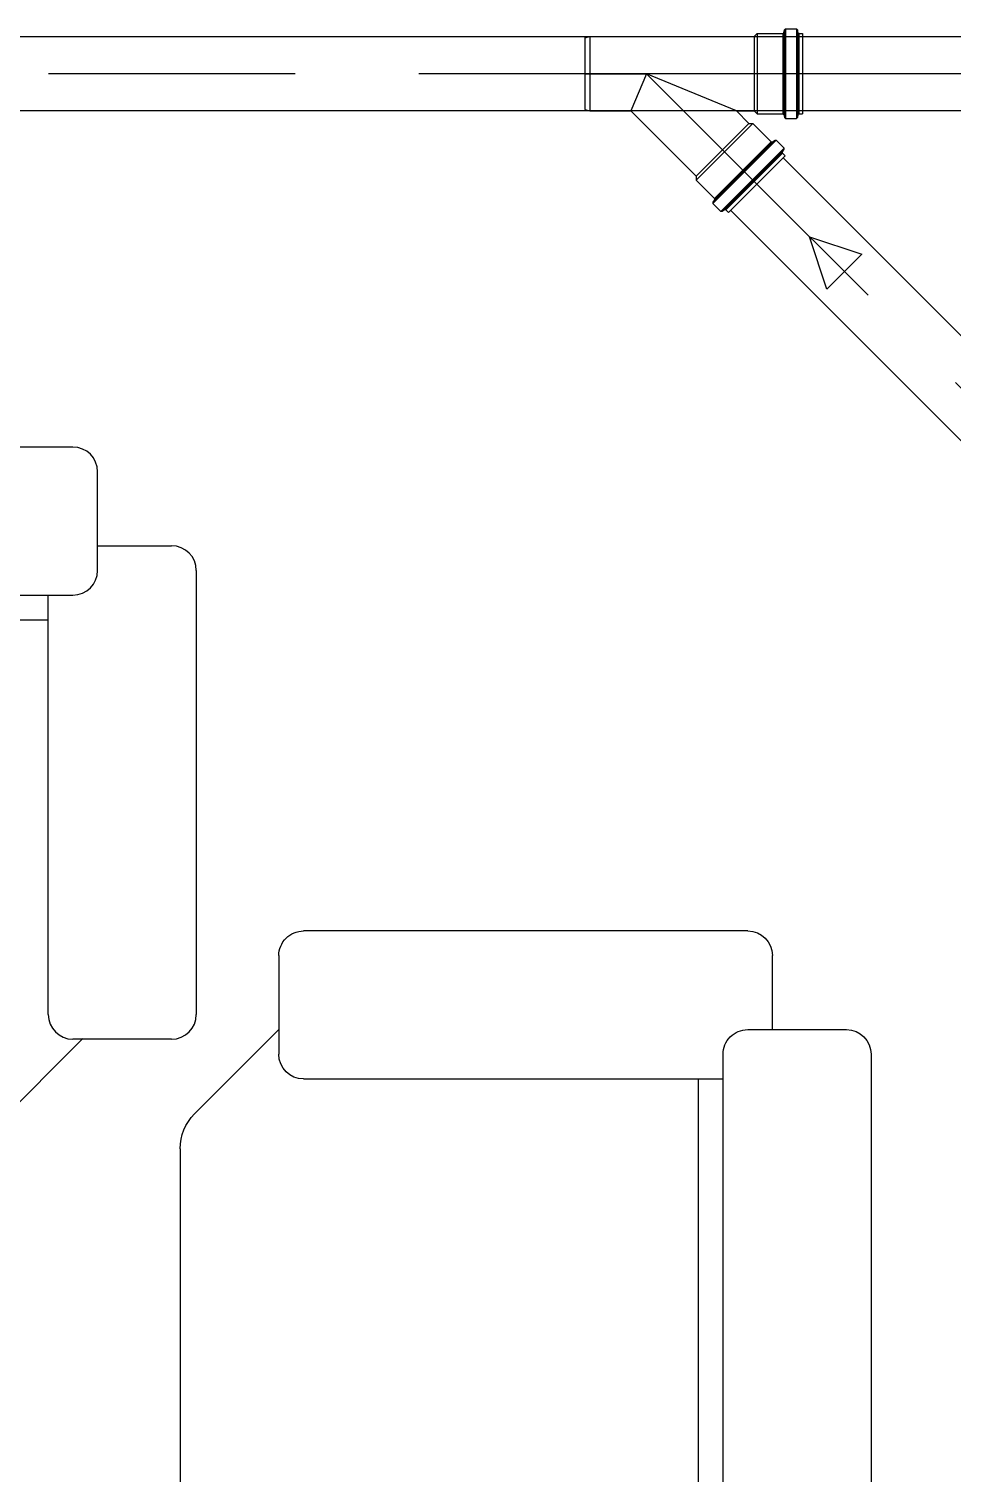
# Model space of a CAD drawing. Header units: millimetres. Extents: x -1292 to 2253, y 326 to 453.
# Drawn here: x 2096.539 to 2097.474, y 354.141 to 355.604 of the extents above; entities that cross this region are included whole.
import ezdxf

# ---------------------------------------------------------------- set-up
doc = ezdxf.new("R2010")
doc.units = ezdxf.units.MM
doc.header["$LTSCALE"] = 0.5
doc.linetypes.add('HIDDENX2', pattern=[0.75, 0.5, -0.25])
for name, color, linetype in [('-HIDRO', 8, 'Continuous'), ('Eixo', 4, 'HIDDENX2'), ('Esgoto', 5, 'ByLayer')]:
    doc.layers.add(name, color=color, linetype=linetype)

# ---------------------------------------------------------------- blocks, each defined once
blk = doc.blocks.new('Sofá02_2')
at = {"layer": '-HIDRO'}
for p, q in [((0.5775, 0), (-0.5775, 0)), ((-0.6025, -0.025), (-0.6025, -0.1)), ((0.6025, -0.1), (0.6025, -0.025)), ((-0.6025, -0.1), (-0.6775, -0.1)), ((-0.6025, -0.1), (-0.6025, -0.125)), ((0.6025, -0.125), (0.6025, -0.1)), ((0.6025, -0.1), (0.6775, -0.1)), ((-0.7025, -0.125), (-0.7025, -0.575)), ((0.7025, -0.125), (0.7025, -0.575)), ((-0.5775, -0.15), (0.5775, -0.15)), ((-0.5525, -0.575), (-0.5525, -0.15)), ((0.0025, -0.15), (0.0025, -0.5993)), ((0.5525, -0.575), (0.5525, -0.15)), ((-0.5525, -0.175), (0.5525, -0.175)), ((-0.6775, -0.6), (-0.5775, -0.6)), ((-0.5825, -0.5993), (-0.4964, -0.6854)), ((0.0025, -0.5993), (-0.0836, -0.6854)), ((0.0025, -0.5993), (0.0886, -0.6854)), ((0.5875, -0.5993), (0.5014, -0.6854)), ((0.6775, -0.6), (0.5775, -0.6)), ((-0.1189, -0.7), (-0.4611, -0.7)), ((0.4661, -0.7), (0.1239, -0.7))]:
    blk.add_line(p, q, dxfattribs=at)
for centre, radius, start, end in [((-0.5775, -0.025), 0.025, 90, 180), ((0.5775, -0.025), 0.025, 0, 90), ((-0.6775, -0.125), 0.025, 90, 180), ((0.6775, -0.125), 0.025, 0, 90), ((-0.5775, -0.125), 0.025, 180, 270), ((0.5775, -0.125), 0.025, 270, 0), ((-0.6775, -0.575), 0.025, 180, 270), ((-0.5775, -0.575), 0.025, 270, 0), ((0.5775, -0.575), 0.025, 180, 270), ((0.6775, -0.575), 0.025, 270, 0), ((-0.4611, -0.65), 0.05, 225, 270), ((-0.1189, -0.65), 0.05, 270, 315), ((0.1239, -0.65), 0.05, 225, 270), ((0.4661, -0.65), 0.05, 270, 315)]:
    blk.add_arc(centre, radius, start, end, dxfattribs=at)
blk = doc.blocks.new('Sofá02_3')
at = {"layer": '-HIDRO'}
for p, q in [((0.87, 0), (-0.87, 0)), ((0.895, -0.1), (0.895, -0.025)), ((0.895, -0.1), (0.97, -0.1)), ((0.895, -0.125), (0.895, -0.1)), ((0.995, -0.125), (0.995, -0.575)), ((-0.87, -0.15), (0.87, -0.15)), ((0.845, -0.575), (0.845, -0.15)), ((-0.845, -0.175), (0.845, -0.175)), ((0.895, -0.6), (0.8096, -0.6854)), ((0.895, -0.6), (0.87, -0.6)), ((0.97, -0.6), (0.895, -0.6)), ((0.7743, -0.7), (0.4164, -0.7))]:
    blk.add_line(p, q, dxfattribs=at)
for centre, radius, start, end in [((0.87, -0.025), 0.025, 0, 90), ((0.97, -0.125), 0.025, 0, 90), ((0.87, -0.125), 0.025, 270, 0), ((0.87, -0.575), 0.025, 180, 270), ((0.97, -0.575), 0.025, 270, 0), ((0.7743, -0.65), 0.05, 270, 315)]:
    blk.add_arc(centre, radius, start, end, dxfattribs=at)

msp = doc.modelspace()

# ---------------------------------------------------------------- linework, layer by layer
at = {"layer": 'Eixo'}
for p, q in [((2098.6838, 355.5587), (2092.7165, 355.5587)), ((2097.1021, 355.5587), (2097.1645, 355.5587)), ((2097.2763, 355.4469), (2097.1645, 355.5587)), ((2097.3227, 355.5587), (2097.1645, 355.5587)), ((2098.7149, 354.0083), (2097.2763, 355.4469))]:
    msp.add_line(p, q, dxfattribs=at)
at = {"layer": 'Esgoto', "color": 2}
for p, q in [((2097.2736, 355.5965), (2097.2765, 355.5994)), ((2097.2765, 355.5994), (2097.3027, 355.5994)), ((2097.2765, 355.5994), (2097.2765, 355.5181)), ((2097.3027, 355.5994), (2097.3037, 355.6002)), ((2097.3027, 355.5994), (2097.3027, 355.5181)), ((2097.3037, 355.6002), (2097.3042, 355.6033)), ((2097.3037, 355.6002), (2097.3037, 355.5173)), ((2097.3042, 355.6033), (2097.3052, 355.6041)), ((2097.3042, 355.6033), (2097.3042, 355.5142)), ((2097.3052, 355.6041), (2097.3164, 355.6041)), ((2097.3052, 355.6041), (2097.3052, 355.5134)), ((2097.3174, 355.6033), (2097.3164, 355.6041)), ((2097.3164, 355.6041), (2097.3164, 355.5134)), ((2097.318, 355.6002), (2097.3174, 355.6033)), ((2097.3174, 355.6033), (2097.3174, 355.5142)), ((2097.319, 355.5994), (2097.318, 355.6002)), ((2097.318, 355.6002), (2097.318, 355.5173)), ((2097.319, 355.5994), (2097.3227, 355.5994)), ((2097.319, 355.5994), (2097.319, 355.5181)), ((2097.3227, 355.5994), (2097.3227, 355.5181)), ((2097.1021, 355.595), (2097.107, 355.5965)), ((2097.1021, 355.595), (2097.1021, 355.5224)), ((2097.107, 355.5965), (2097.2736, 355.5965)), ((2097.107, 355.5965), (2097.107, 355.521)), ((2097.2736, 355.5965), (2097.2736, 355.521)), ((2097.1645, 355.5587), (2097.1488, 355.521)), ((2097.2556, 355.521), (2097.1645, 355.5587)), ((2097.1021, 355.5224), (2097.107, 355.521)), ((2097.107, 355.521), (2097.1488, 355.521)), ((2097.2149, 355.4549), (2097.1488, 355.521)), ((2097.2556, 355.521), (2097.2736, 355.521)), ((2097.2683, 355.5083), (2097.2556, 355.521)), ((2097.2736, 355.521), (2097.2765, 355.5181)), ((2097.2765, 355.5181), (2097.3027, 355.5181)), ((2097.3027, 355.5181), (2097.3037, 355.5173)), ((2097.3037, 355.5173), (2097.3042, 355.5142)), ((2097.3042, 355.5142), (2097.3052, 355.5134)), ((2097.3052, 355.5134), (2097.3164, 355.5134)), ((2097.3174, 355.5142), (2097.3164, 355.5134)), ((2097.318, 355.5173), (2097.3174, 355.5142)), ((2097.319, 355.5181), (2097.318, 355.5173)), ((2097.319, 355.5181), (2097.3227, 355.5181)), ((2097.2149, 355.4549), (2097.2683, 355.5083)), ((2097.2149, 355.4508), (2097.2724, 355.5083)), ((2097.2683, 355.5083), (2097.2724, 355.5083)), ((2097.2909, 355.4897), (2097.2724, 355.5083)), ((2097.2318, 355.4284), (2097.2948, 355.4914)), ((2097.2319, 355.4272), (2097.296, 355.4913)), ((2097.2335, 355.4323), (2097.2909, 355.4897)), ((2097.2336, 355.431), (2097.2922, 355.4896)), ((2097.2399, 355.4192), (2097.304, 355.4833)), ((2097.2411, 355.4191), (2097.3041, 355.4821)), ((2097.2909, 355.4897), (2097.2922, 355.4896)), ((2097.2922, 355.4896), (2097.2948, 355.4914)), ((2097.2948, 355.4914), (2097.296, 355.4913)), ((2097.304, 355.4833), (2097.296, 355.4913)), ((2097.3023, 355.4795), (2097.3041, 355.4821)), ((2097.3041, 355.4821), (2097.304, 355.4833)), ((2097.2437, 355.4209), (2097.3023, 355.4795)), ((2097.245, 355.4208), (2097.3024, 355.4782)), ((2097.2476, 355.4181), (2097.3051, 355.4756)), ((2097.3024, 355.4782), (2097.3023, 355.4795)), ((2097.3051, 355.4756), (2097.3024, 355.4782)), ((2097.2149, 355.4549), (2097.2149, 355.4508)), ((2097.2335, 355.4323), (2097.2149, 355.4508)), ((2097.2336, 355.431), (2097.2318, 355.4284)), ((2097.2318, 355.4284), (2097.2319, 355.4272)), ((2097.2399, 355.4192), (2097.2319, 355.4272)), ((2097.2335, 355.4323), (2097.2336, 355.431)), ((2097.2411, 355.4191), (2097.2399, 355.4192)), ((2097.2437, 355.4209), (2097.2411, 355.4191)), ((2097.245, 355.4208), (2097.2437, 355.4209)), ((2097.2476, 355.4181), (2097.245, 355.4208))]:
    msp.add_line(p, q, dxfattribs=at)
at = {"layer": 'Esgoto', "color": 3}
for points in [[(2098.6838, 355.5962, 0), (2092.7165, 355.5962, 0)], [(2098.6838, 355.5212, 0), (2092.7165, 355.5212, 0)], [(2098.7673, 354.0089, 0), (2097.3029, 355.4734, 0)], [(2098.7143, 353.9559, 0), (2097.2498, 355.4203, 0)], [(2097.3651, 355.3581, 0), (2097.3651, 355.3581, 0), (2097.3474, 355.3404, 0), (2097.3298, 355.3934, 0), (2097.3828, 355.3758, 0), (2097.3651, 355.3581, 0)]]:
    msp.add_polyline3d(points, dxfattribs=at)

# ---------------------------------------------------------------- block references
at = {"layer": '-HIDRO'}
msp.add_blockref('Sofá02_2', (2096.006, 355.1803), dxfattribs=at)
at = {"layer": '-HIDRO', "xscale": -1, "rotation": 270}
msp.add_blockref('Sofá02_3', (2097.3921, 353.695), dxfattribs=at)

doc.saveas('drawing.dxf')
